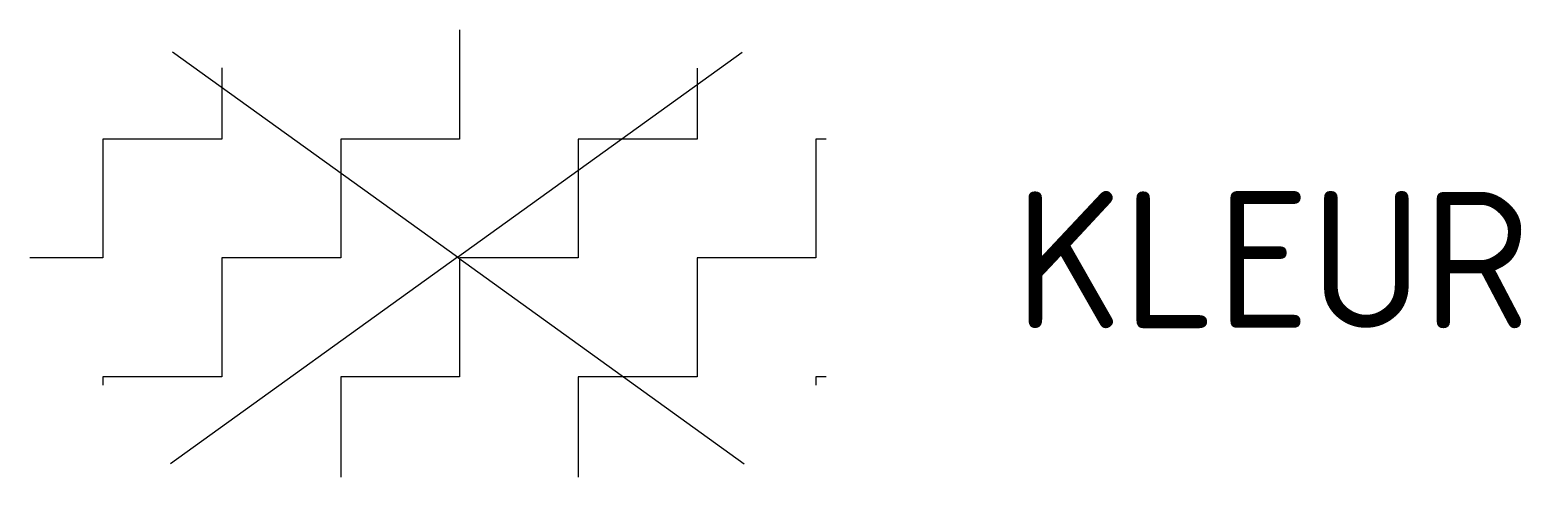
# Model space of a CAD drawing. Extents: x -5.7 to 14, y -2.9 to 3.
import ezdxf
from ezdxf.enums import TextEntityAlignment as Align

# ---------------------------------------------------------------- set-up
doc = ezdxf.new("R2010")
doc.units = 0
doc.header["$LTSCALE"] = 0.2
doc.styles.add('NLCS-ISO', font='NLCS-ISO.ttf')

msp = doc.modelspace()

# ---------------------------------------------------------------- linework, layer by layer
at = {"ltscale": 0.1}
for q in [(-3.772, 2.706), (3.719, 2.706), (-3.798, -2.705), (3.744, -2.705)]:
    msp.add_line((-0.027, 0.01), q, dxfattribs=at)
at = {"flags": 128}
for points in [[(0, 3), (0, 1.562), (-1.562, 1.562), (-1.562, 0), (-3.125, 0), (-3.125, -1.562), (-4.688, -1.562), (-4.688, -1.562), (-4.688, -1.672)], [(-3.125, 2.499), (-3.125, 1.562), (-4.688, 1.562), (-4.688, 0), (-5.65, 0)], [(3.125, 2.497), (3.125, 1.562), (1.562, 1.562), (1.562, 0), (0, 0), (0, -1.562), (-1.562, -1.562), (-1.562, -2.882)], [(4.822, 1.562), (4.688, 1.562), (4.688, 0), (3.125, 0), (3.125, -1.562), (1.562, -1.562), (1.562, -2.882)], [(4.822, -1.562), (4.688, -1.562), (4.688, -1.674)]]:
    msp.add_lwpolyline(points, dxfattribs=at)

# ---------------------------------------------------------------- texts
at = {"style": 'NLCS-ISO'}
msp.add_attdef('KLEUR', text='', height=1.8, dxfattribs=at).set_placement((7.299, -0.024), align=Align.MIDDLE_LEFT)

doc.saveas('drawing.dxf')
